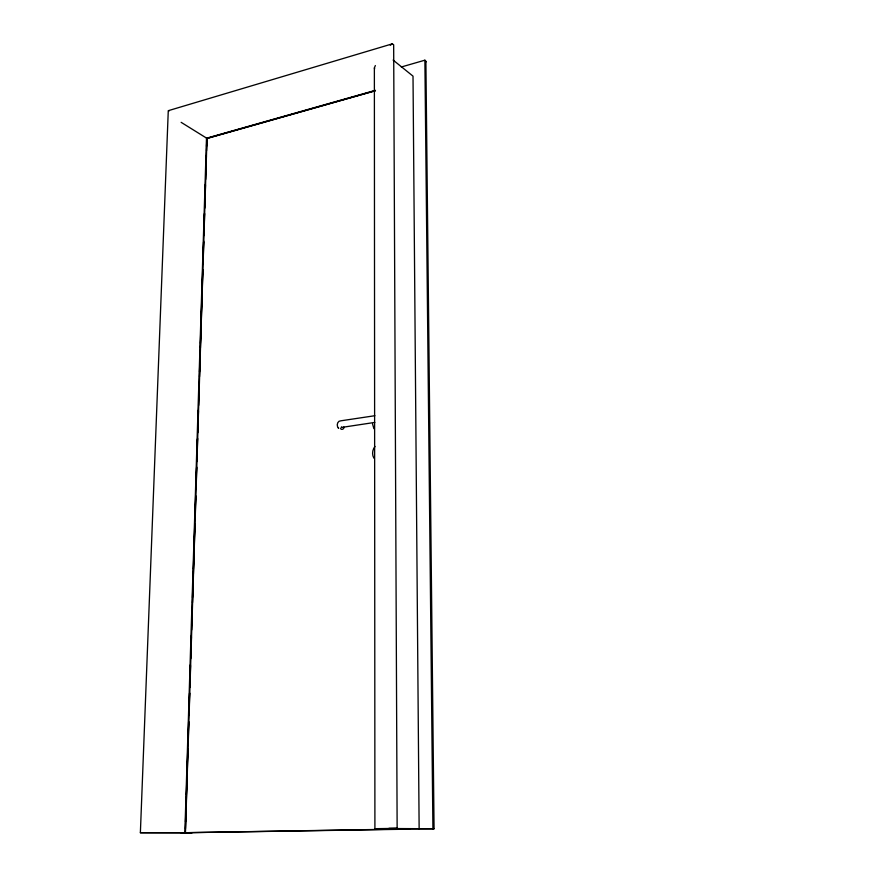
<?xml version="1.0" encoding="UTF-8"?>
<svg xmlns="http://www.w3.org/2000/svg" width="877" height="877" viewBox="0 0 877 877"><rect width="100%" height="100%" fill="white"/><g stroke="black" fill="none" stroke-linecap="round" stroke-linejoin="round"><path stroke-width="1.32" d="M343.817 426.989C344.661 428.908 341.252 430.41 340.561 428.568M185.507 821.771L185.979 806.73M186.362 794.43L186.867 778.02M187.25 765.72L187.766 749.309M188.106 738.379L188.61 721.968M188.993 709.668L189.509 693.258M189.892 680.958L190.397 664.547M190.737 653.617L191.296 635.836M191.635 624.906L192.14 608.495M192.48 597.566L193.039 579.785M193.379 568.855L193.894 552.444M194.266 540.144L194.782 523.733M195.122 512.804L195.637 496.393M196.02 484.093L196.525 467.682M196.865 456.742L197.424 438.971M197.763 428.042L198.312 410.261M198.651 399.331L199.167 382.92M199.507 371.991L200.055 354.209M200.394 343.28L200.954 325.499M201.293 314.569L201.809 298.158M202.148 287.228L202.697 269.447M203.036 258.518L203.552 242.107M203.892 231.166L204.44 213.396M204.78 202.466L205.339 184.685M205.678 173.756L206.227 155.974M206.523 146.404L206.928 138.347L181.144 122.341M185.464 828.59L186.154 806.687M186.362 799.835L187.042 777.921M187.261 771.069L187.941 749.166M188.106 743.685L188.785 721.771M189.004 714.919L189.684 693.005M189.849 687.535L190.539 665.621M190.748 658.77L191.427 636.855M191.646 630.015L192.326 608.101M192.491 602.62L193.181 580.706M193.389 573.865L194.069 551.951M194.245 546.47L194.924 524.556M195.132 517.704L195.812 495.79M196.031 488.949L196.711 467.035M196.876 461.554L197.61 438.27M197.774 432.799L198.454 410.885M198.63 405.404L199.309 383.49M199.517 376.65L200.197 354.736M200.416 347.884L201.096 325.97M201.271 320.489L201.995 297.215M202.159 291.734L202.839 269.82M203.015 264.339L203.738 241.065M203.903 235.584L204.593 213.67M204.758 208.189L205.481 184.904M205.656 179.434L206.38 156.15M206.544 150.669L206.928 138.347L375.411 90.671M185.453 832.69L206.994 138.402M400.515 829.061L374.907 828.688L374.369 68L375.334 65.545M192.019 832.832L140.375 832.722L168.274 110.688L392.271 43.85L393.663 44.738L397.138 828.359L388.708 828.502L434.06 828.765L425.893 61.258L424.885 60.184L401.326 66.992M425.915 61.445L425.794 62.114M341.537 426.989L341.142 427.505L374.786 422.418M374.994 446.426C372.385 449.693 371.727 454.538 373.92 458.2M390.298 45.286L392.074 43.883M375.444 90.32L206.49 138.226L184.839 832.679L140.386 832.722M206.972 138.511L375.312 90.769M374.917 828.688L397.138 828.359M434.06 828.776L402.346 829.039M183.414 832.733L410.414 829.16M181.013 832.788L403.453 829.017M374.863 415.72L340.945 420.796C337.141 420.532 336.044 426.354 338.719 428.283L338.204 427.921M168.658 110.853L168.844 111.313M393.126 60.074L413.012 76.146L419.14 828.973M374.665 68.724L374.369 68M373.898 428.667L372.528 423.843M424.885 60.184L432.92 828.743"/></g></svg>
